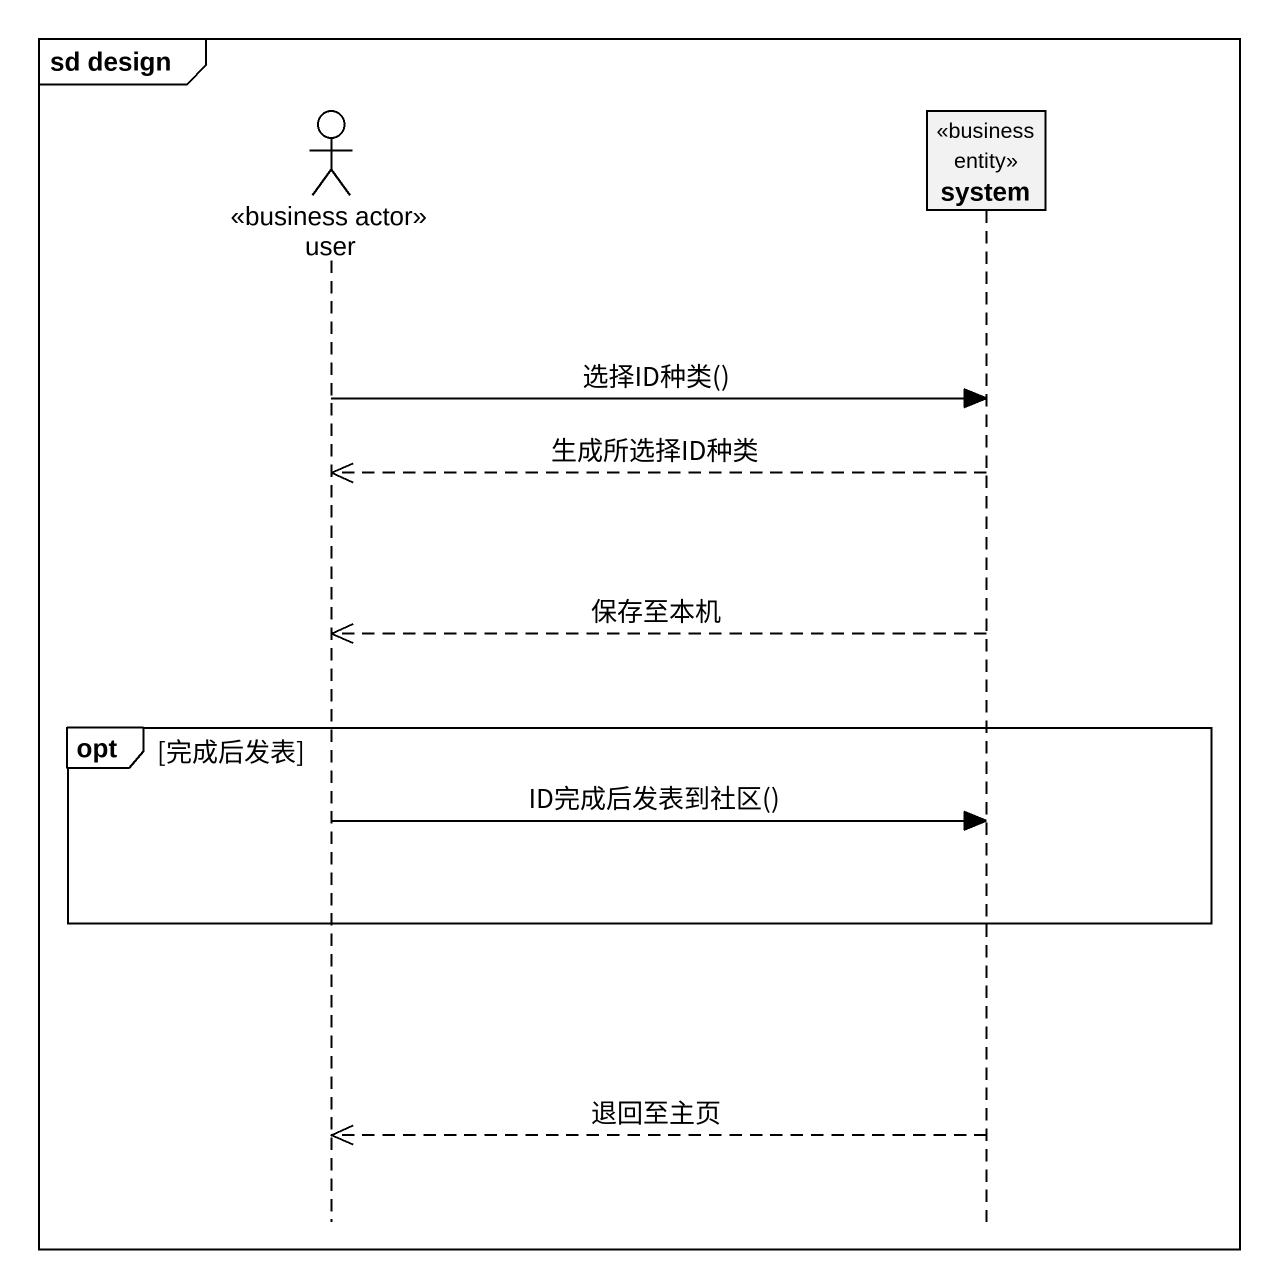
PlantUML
@startuml
mainframe sd design
hide footbox
actor user <<business actor>>
participant system <<business entity>>

user -> system : 选择ID种类()
system -->> user : 生成所选择ID种类
system -->> user : 保存至本机
opt 完成后发表
  user -> system : ID完成后发表到社区()
end
system -->> user : 退回至主页
@enduml
